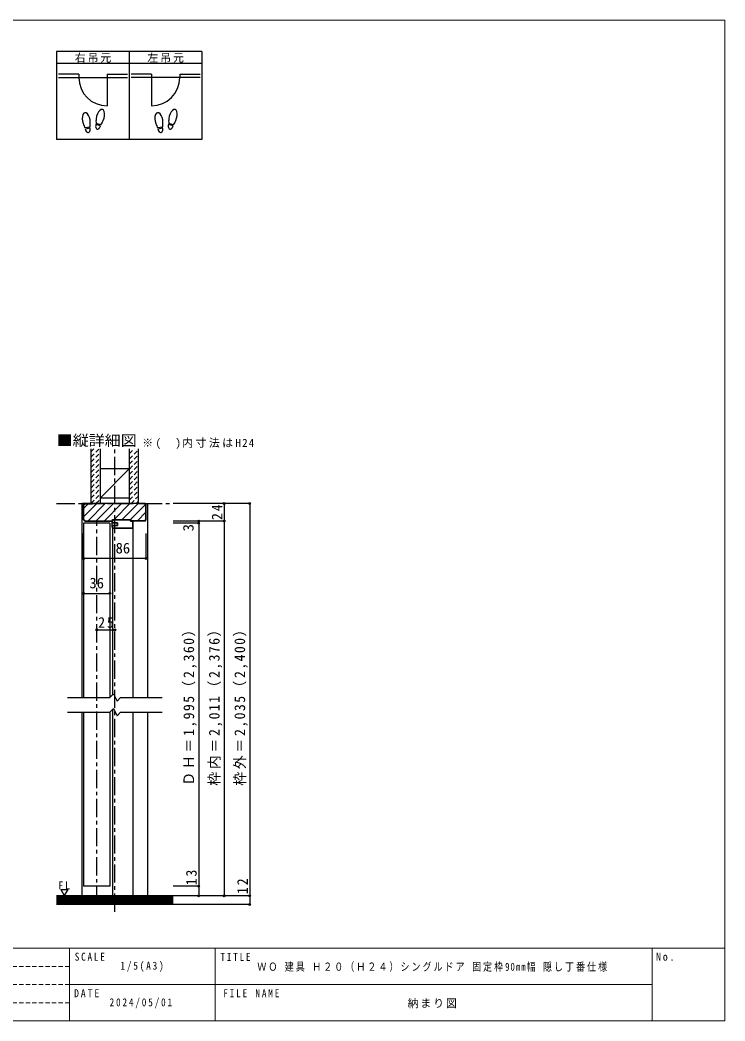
# Model space of a CAD drawing. Units: millimetres on the paper, with parts at other scales. Extents: x -197 to 198, y -138 to 137.
# Drawn here: x 4.3 to 197.8, y -138 to 137 of the extents above; entities that cross this region are included whole.
import ezdxf
from ezdxf.enums import TextEntityAlignment as Align

# ---------------------------------------------------------------- set-up
doc = ezdxf.new("R2010")
doc.units = ezdxf.units.MM
doc.header["$PDMODE"] = 32
doc.header["$PDSIZE"] = 0.5
doc.linetypes.add('CHAIN1', pattern=[8, 5, -1, 1, -1])
doc.linetypes.add('DASHED1', pattern=[1.8, 1.2, -0.6])
for name, color, linetype in [('0-1_通り芯', 4, 'CHAIN1'), ('0-2_柱', 3, 'Continuous'), ('0-3_仕上げ', 2, 'Continuous'), ('0-4_枠', 3, 'Continuous'), ('0-6_扉', 6, 'Continuous'), ('0-8_吊元', 3, 'Continuous'), ('0-9_戸当り', 7, 'Continuous'), ('0-A_文字', 7, 'Continuous'), ('0-B_寸法', 7, 'Continuous'), ('0-C_ハッチ', 4, 'DASHED1'), ('F-A_文字', 7, 'Continuous')]:
    doc.layers.add(name, color=color, linetype=linetype)
doc.layers.add('F-0_補助線', color=7, linetype='Continuous', lineweight=18)
doc.styles.add('ＭＳ ゴシック', font='')
doc.styles.get('ＭＳ ゴシック').set_extended_font_data('MS Gothic')

msp = doc.modelspace()

# ---------------------------------------------------------------- linework, layer by layer
at = {"layer": '0-1_通り芯'}
for p, q in [((30.331, -108), (30.331, 19.15)), ((14.331, 4.15), (46.331, 4.15)), ((25.331, -106), (25.331, -0.65)), ((46.331, -106), (14.331, -106))]:
    msp.add_line(p, q, dxfattribs=at)
at = {"layer": '0-2_柱'}
for p, q in [((26.331, 13.75), (34.331, 13.75)), ((26.331, 5.75), (34.331, 5.75))]:
    msp.add_line(p, q, dxfattribs=at)
at = {"layer": '0-2_柱', "color": 7}
msp.add_line((26.331, 5.75), (34.331, 13.75), dxfattribs=at)
at = {"layer": '0-3_仕上げ'}
for p, q in [((23.831, 4.15), (23.831, 19.15)), ((26.331, 4.15), (26.331, 19.15)), ((34.331, 4.15), (34.331, 19.15)), ((36.831, 4.15), (36.831, 19.15)), ((46.331, -103.6), (14.331, -103.6)), ((46.331, -106), (14.331, -106))]:
    msp.add_line(p, q, dxfattribs=at)
at = {"layer": '0-3_仕上げ', "color": 7}
for p, q in [((46.331, -103.9), (14.331, -103.9)), ((46.331, -104.2), (14.331, -104.2)), ((46.331, -104.5), (14.331, -104.5)), ((46.331, -104.8), (14.331, -104.8)), ((46.331, -105.1), (14.331, -105.1)), ((46.331, -105.4), (14.331, -105.4)), ((46.331, -105.7), (14.331, -105.7))]:
    msp.add_line(p, q, dxfattribs=at)
at = {"layer": '0-4_枠', "color": 4}
for p, q in [((21.331, -49.125), (21.331, 4.15)), ((22.031, 4.15), (21.331, 4.15)), ((38.631, 4.15), (39.331, 4.15)), ((39.331, -49.125), (39.331, 4.15)), ((21.331, -103.6), (21.331, -53.125)), ((39.331, -103.6), (39.331, -53.125))]:
    msp.add_line(p, q, dxfattribs=at)
at = {"layer": '0-4_枠'}
for p, q in [((21.731, 3.85), (22.031, 4.15)), ((21.731, -0.35), (21.731, 3.85)), ((21.831, 3.75), (22.131, 4.05)), ((21.831, -0.25), (21.831, 3.75)), ((38.631, 4.15), (22.031, 4.15)), ((22.131, 4.05), (24.131, 4.05)), ((24.131, 4.05), (24.131, 4.15)), ((36.531, 4.15), (36.531, 4.05)), ((38.531, 4.05), (36.531, 4.05)), ((38.831, 3.75), (38.531, 4.05)), ((38.931, 3.85), (38.631, 4.15)), ((38.831, -0.25), (38.831, 3.75)), ((38.931, -0.35), (38.931, 3.85)), ((22.031, -0.65), (21.731, -0.35)), ((22.131, -0.55), (21.831, -0.25)), ((22.031, -0.65), (29.631, -0.65)), ((22.131, -0.55), (29.631, -0.55)), ((34.831, -0.65), (34.831, -0.21)), ((38.531, -0.55), (34.831, -0.55)), ((38.631, -0.65), (34.831, -0.65)), ((38.531, -0.55), (38.831, -0.25)), ((38.631, -0.65), (38.931, -0.35))]:
    msp.add_line(p, q, dxfattribs=at)
msp.add_lwpolyline([(29.631, -0.65), (29.631, -0.21), (34.831, -0.21)], dxfattribs=at)
at = {"layer": '0-6_扉'}
for p, q in [((28.931, -1.25), (21.731, -1.25)), ((21.731, -1.25), (21.731, -49.125)), ((28.931, -1.25), (28.931, -49.125)), ((21.731, -53.125), (21.731, -101)), ((28.931, -53.125), (28.931, -101)), ((28.931, -101), (21.731, -101))]:
    msp.add_line(p, q, dxfattribs=at)
at = {"layer": '0-6_扉', "color": 2}
for p, q in [((17.331, -49.125), (28.911, -49.125)), ((31.911, -49.125), (43.331, -49.125)), ((17.331, -53.125), (28.911, -53.125)), ((31.911, -53.125), (43.331, -53.125))]:
    msp.add_line(p, q, dxfattribs=at)
for points in [[(28.911, -49.125), (29.911, -48.125), (30.911, -50.125), (31.911, -49.125)], [(28.911, -53.125), (29.911, -52.125), (30.911, -54.125), (31.911, -53.125)]]:
    msp.add_lwpolyline(points, dxfattribs=at)
at = {"layer": '0-8_吊元', "color": 2}
for p, q in [((20.421, 122.129), (14.856, 122.129)), ((14.856, 121.184), (33.756, 121.184)), ((20.421, 122.129), (20.421, 121.184)), ((28.191, 122.129), (33.756, 122.129)), ((28.191, 122.129), (28.191, 113.414)), ((40.371, 122.129), (34.806, 122.129)), ((53.706, 121.184), (34.806, 121.184)), ((40.371, 122.129), (40.371, 113.414)), ((48.141, 122.129), (53.706, 122.129)), ((48.141, 122.129), (48.141, 121.184))]:
    msp.add_line(p, q, dxfattribs=at)
at = {"layer": '0-8_吊元'}
for p, q in [((23.453, 107.59), (22.156, 107.361)), ((23.508, 107.28), (22.211, 107.051)), ((26.373, 107.939), (25.101, 108.28)), ((26.455, 108.244), (25.183, 108.584)), ((43.403, 107.59), (42.106, 107.361)), ((43.458, 107.28), (42.161, 107.051)), ((46.323, 107.939), (45.051, 108.28)), ((46.405, 108.244), (45.133, 108.584))]:
    msp.add_line(p, q, dxfattribs=at)
at = {"layer": '0-8_吊元', "color": 2}
for centre, start, end in [((28.191, 121.184), 180, 270), ((40.371, 121.184), 270, 0)]:
    msp.add_arc(centre, 7.77, start, end, dxfattribs=at)
at = {"layer": '0-8_吊元'}
for centre, major_axis, ratio, start_param, end_param in [((22.454, 109.465), (-0.367, 2.08), 0.5, 4.3405914, 8.2257792), ((26.342, 110.365), (0.547, 2.04), 0.5, 4.3405914, 8.2257792), ((42.404, 109.465), (-0.367, 2.08), 0.5, 4.3405914, 8.2257792), ((46.292, 110.365), (0.547, 2.04), 0.5, 4.3405914, 8.2257792), ((22.465, 109.405), (-0.444, 2.52), 0.4, 1.8506333, 2.4428768), ((22.859, 107.165), (-0.191, 1.081), 0.6, 1.5707963, 4.712389), ((22.465, 109.405), (-0.444, 2.52), 0.4, 3.8403085, 4.432552), ((25.737, 108.11), (0.284, 1.06), 0.6, 1.5707963, 4.712389), ((26.326, 110.307), (0.662, 2.472), 0.4, 1.8506333, 2.4428768), ((26.326, 110.307), (0.662, 2.472), 0.4, 3.8403085, 4.432552), ((42.415, 109.405), (-0.444, 2.52), 0.4, 1.8506333, 2.4428768), ((42.809, 107.165), (-0.191, 1.081), 0.6, 1.5707963, 4.712389), ((42.415, 109.405), (-0.444, 2.52), 0.4, 3.8403085, 4.432552), ((45.687, 108.11), (0.284, 1.06), 0.6, 1.5707963, 4.712389), ((46.276, 110.307), (0.662, 2.472), 0.4, 1.8506333, 2.4428768), ((46.276, 110.307), (0.662, 2.472), 0.4, 3.8403085, 4.432552)]:
    msp.add_ellipse(centre, major_axis=major_axis, ratio=ratio, start_param=start_param, end_param=end_param, dxfattribs=at)
at = {"layer": '0-9_戸当り'}
for p, q in [((29.631, -2.499), (29.631, -48.405)), ((31.031, -1.83), (31.031, -1.15)), ((34.631, -0.65), (35.231, -0.65)), ((35.231, -0.65), (35.231, -1.15)), ((35.231, -1.15), (35.231, -1.83)), ((35.231, -2.553), (35.231, -49.125)), ((29.631, -52.405), (29.631, -103.6)), ((35.231, -53.125), (35.231, -103.6))]:
    msp.add_line(p, q, dxfattribs=at)
for points in [[(29.631, -0.596), (29.511, -0.716), (29.511, -2.17), (29.631, -2.29)], [(31.031, -1.15), (29.631, -1.15), (29.631, -0.65), (29.631, -0.29), (34.631, -0.29), (34.631, -0.65)], [(29.631, -0.29), (29.631, -1.15), (31.031, -1.15), (31.031, -1.83), (29.631, -1.83), (29.631, -2.45), (29.631, -2.46), (29.632, -2.47), (29.633, -2.479), (29.634, -2.489), (29.637, -2.499), (29.639, -2.508), (29.642, -2.517), (29.646, -2.527), (29.65, -2.536), (29.654, -2.544), (29.659, -2.553), (29.664, -2.561), (29.67, -2.569), (29.676, -2.577), (29.682, -2.584), (29.689, -2.591), (29.696, -2.598), (29.704, -2.605), (29.711, -2.611), (29.719, -2.616), (29.728, -2.622), (29.736, -2.626), (29.745, -2.631), (29.754, -2.635), (29.763, -2.638), (29.773, -2.641), (29.782, -2.644), (29.792, -2.646), (29.801, -2.648), (29.811, -2.649), (29.821, -2.65), (29.831, -2.65), (35.031, -2.65), (35.041, -2.65)], [(35.041, -2.65), (35.05, -2.649), (35.06, -2.648), (35.07, -2.646), (35.079, -2.644), (35.089, -2.641), (35.098, -2.638), (35.107, -2.635), (35.116, -2.631), (35.125, -2.626), (35.134, -2.622), (35.142, -2.616), (35.15, -2.611), (35.158, -2.605), (35.165, -2.598), (35.172, -2.591), (35.179, -2.584), (35.185, -2.577), (35.191, -2.569), (35.197, -2.561), (35.202, -2.553), (35.207, -2.544), (35.212, -2.536), (35.215, -2.527), (35.219, -2.517), (35.222, -2.508), (35.225, -2.499), (35.227, -2.489), (35.229, -2.479), (35.23, -2.47), (35.23, -2.46), (35.231, -2.45), (35.231, -0.65), (34.631, -0.65), (34.631, -0.29), (29.631, -0.29)], [(29.631, -1.83), (31.031, -1.83), (31.031, -1.15), (29.631, -1.15)], [(29.782, -2.644), (29.773, -2.641), (29.763, -2.638), (29.754, -2.635), (29.745, -2.631), (29.736, -2.626), (29.728, -2.622), (29.719, -2.616), (29.711, -2.611), (29.704, -2.605), (29.696, -2.598), (29.689, -2.591), (29.682, -2.584), (29.676, -2.577), (29.67, -2.569), (29.664, -2.561), (29.659, -2.553), (29.654, -2.544), (29.65, -2.536), (29.646, -2.527), (29.642, -2.517), (29.639, -2.508), (29.637, -2.499), (29.634, -2.489), (29.633, -2.479), (29.632, -2.47), (29.631, -2.46), (29.631, -2.45), (29.631, -1.83), (31.031, -1.83)], [(35.231, -1.83), (35.231, -2.45), (35.23, -2.46), (35.23, -2.47), (35.229, -2.479), (35.227, -2.489), (35.225, -2.499), (35.222, -2.508), (35.219, -2.517), (35.215, -2.527), (35.212, -2.536), (35.207, -2.544), (35.202, -2.553), (35.197, -2.561), (35.191, -2.569), (35.185, -2.577), (35.179, -2.584), (35.172, -2.591), (35.165, -2.598), (35.158, -2.605), (35.15, -2.611), (35.142, -2.616), (35.134, -2.622), (35.125, -2.626), (35.116, -2.631), (35.107, -2.635), (35.098, -2.638), (35.089, -2.641), (35.079, -2.644), (35.07, -2.646), (35.06, -2.648), (35.05, -2.649), (35.041, -2.65), (35.031, -2.65), (29.831, -2.65), (29.821, -2.65), (29.811, -2.649), (29.801, -2.648), (29.792, -2.646), (29.782, -2.644)], [(34.631, -0.29), (34.631, -0.65), (35.231, -0.65)]]:
    msp.add_lwpolyline(points, dxfattribs=at)
at = {"layer": '0-A_文字', "color": 3}
for p, q in [((14.331, 128.333), (14.331, 104.183)), ((54.231, 128.333), (14.331, 128.333)), ((34.281, 128.333), (34.281, 104.183)), ((54.231, 128.333), (54.231, 104.183)), ((14.331, 125.183), (54.231, 125.183)), ((54.231, 104.183), (14.331, 104.183))]:
    msp.add_line(p, q, dxfattribs=at)
at = {"layer": '0-A_文字'}
msp.add_line((15.444, -101.837), (16.444, -103.569), dxfattribs=at)
msp.add_lwpolyline([(15.444, -101.837), (17.444, -101.837), (16.444, -103.569)], dxfattribs=at)
at = {"layer": '0-B_寸法', "color": 4}
for p, q in [((60.331, 4.15), (46.331, 4.15)), ((67.331, 4.15), (67.331, -103.6)), ((53.331, -0.65), (46.331, -0.65)), ((60.331, -0.65), (46.331, -0.65)), ((53.331, -1.25), (46.331, -1.25)), ((53.331, -0.65), (53.331, -1.25)), ((60.331, -0.65), (53.331, -0.65)), ((53.331, -1.25), (53.331, -101)), ((60.331, -0.65), (60.331, -103.6)), ((21.731, -10.934), (21.731, -4.03)), ((38.931, -10.934), (38.931, -4.03)), ((38.931, -10.934), (21.731, -10.934)), ((21.731, -20.526), (28.931, -20.526)), ((25.331, -30.526), (30.331, -30.526)), ((53.331, -101), (46.331, -101)), ((53.331, -101), (53.331, -103.6)), ((60.331, -103.6), (46.331, -103.6)), ((53.331, -103.6), (46.331, -103.6)), ((67.331, -103.6), (60.331, -103.6)), ((67.331, -103.6), (67.331, -106)), ((67.331, -106), (46.331, -106))]:
    msp.add_line(p, q, dxfattribs=at)
msp.add_lwpolyline([(67.331, 4.15), (60.331, 4.15), (60.331, -0.65)], dxfattribs=at)
at = {"layer": '0-B_寸法'}
for p in [(60.331, 4.15), (67.331, 4.15), (53.331, -0.65), (53.331, -1.25), (60.331, -0.65), (60.331, -0.65), (21.731, -10.934), (38.931, -10.934), (21.731, -20.526), (28.931, -20.526), (25.331, -30.526), (30.331, -30.526), (53.331, -101), (53.331, -103.6), (60.331, -103.6), (67.331, -103.6), (67.331, -106)]:
    msp.add_point(p, dxfattribs=at)
at = {"layer": '0-C_ハッチ'}
for p, q in [((23.831, 16.999), (25.981, 19.15)), ((23.831, 18.414), (24.567, 19.15)), ((23.831, 15.585), (26.331, 18.085)), ((23.831, 14.171), (26.331, 16.671)), ((34.331, 17.872), (35.609, 19.15)), ((34.331, 16.458), (36.831, 18.958)), ((34.331, 15.044), (36.831, 17.544)), ((23.831, 12.757), (26.331, 15.257)), ((23.831, 11.343), (26.331, 13.843)), ((34.331, 13.629), (36.831, 16.129)), ((34.331, 12.215), (36.831, 14.715)), ((23.831, 9.928), (26.331, 12.428)), ((23.831, 8.514), (26.331, 11.014)), ((34.331, 10.801), (36.831, 13.301)), ((34.331, 9.387), (36.831, 11.887)), ((23.831, 7.1), (26.331, 9.6)), ((34.331, 7.972), (36.831, 10.472)), ((34.331, 6.558), (36.831, 9.058)), ((23.831, 5.686), (26.331, 8.186)), ((23.831, 4.271), (26.331, 6.771)), ((34.331, 5.144), (36.831, 7.644)), ((34.751, 4.15), (36.831, 6.23)), ((25.123, 4.15), (26.331, 5.357)), ((36.165, 4.15), (36.831, 4.816))]:
    msp.add_line(p, q, dxfattribs=at)
at = {"layer": '0-C_ハッチ', "linetype": 'Continuous'}
for p, q in [((21.831, 0.589), (25.392, 4.15)), ((21.831, 2.852), (23.029, 4.05)), ((22.955, -0.55), (27.655, 4.15)), ((25.217, -0.55), (29.917, 4.15)), ((27.48, -0.55), (32.18, 4.15)), ((30.083, -0.21), (34.443, 4.15)), ((32.346, -0.21), (36.606, 4.05)), ((34.608, -0.21), (38.699, 3.881)), ((36.531, -0.55), (38.831, 1.75))]:
    msp.add_line(p, q, dxfattribs=at)
at = {"layer": 'F-0_補助線', "color": 3}
msp.add_line((-197.169, -118), (197.831, -118), dxfattribs=at)
at = {"layer": 'F-0_補助線', "color": 2, "linetype": 'DASHED1'}
for p, q in [((17.831, -123), (-57.169, -123)), ((17.831, -128), (-57.169, -128)), ((17.831, -133), (-57.169, -133))]:
    msp.add_line(p, q, dxfattribs=at)
at = {"layer": 'F-0_補助線', "color": 3}
msp.add_lwpolyline([(-197.169, 137), (197.831, 137), (197.831, -138), (-197.169, -138)], close=True, dxfattribs=at)
at = {"layer": 'F-0_補助線', "color": 2}
for points in [[(17.831, -118), (57.831, -118), (57.831, -128), (17.831, -128)], [(57.831, -118), (177.831, -118), (177.831, -128), (57.831, -128)], [(177.831, -118), (197.831, -118), (197.831, -138), (177.831, -138)], [(17.831, -128), (57.831, -128), (57.831, -138), (17.831, -138)]]:
    msp.add_lwpolyline(points, close=True, dxfattribs=at)

# ---------------------------------------------------------------- texts
at = {"layer": '0-A_文字', "style": 'ＭＳ ゴシック', "width": 1.1}
msp.add_text('■縦詳細図', height=2.933, dxfattribs=at).set_placement((14.331, 19.15), align=Align.BOTTOM_LEFT)
at = {"layer": '0-A_文字', "char_height": 2.199, "attachment_point": 7, "style": 'ＭＳ ゴシック'}
for s, insert in [('\\T1.17;右吊元', (19.306, 125.258)), ('\\T1.17;左吊元', (39.256, 125.258)), ('\\T1.22;※(\u3000)内寸法はH24', (37.831, 19.15)), ('\\T1.36;\\W0.9;FL', (14.819, -101.837))]:
    msp.add_mtext(s, dxfattribs=dict(at, insert=insert))
at = {"layer": '0-B_寸法', "style": 'ＭＳ ゴシック'}
msp.add_text('3', height=2.933, rotation=90, dxfattribs=at).set_placement((52.831, -3.489), align=Align.BOTTOM_LEFT)
for s, p in [('86', (30.526, -10.434)), ('36', (23.331, -20.026))]:
    msp.add_text(s, height=2.933, dxfattribs=at).set_placement(p, align=Align.BOTTOM_LEFT)
at = {"layer": '0-B_寸法', "char_height": 2.933, "attachment_point": 7, "rotation": 90, "style": 'ＭＳ ゴシック'}
for s, insert in [('\\T1.27;\\W0.95;24', (59.831, -0.375)), ('\\T1.2;\\W0.95;ＤＨ＝1,995（2,360）', (52.831, -73.375)), ('\\T1.2;\\W0.95;枠内＝2,011（2,376）', (59.831, -73.375)), ('\\T1.2;\\W0.95;枠外＝2,035（2,400）', (66.831, -73.375)), ('\\T1.27;\\W0.95;13', (52.831, -100.73)), ('\\T1.27;\\W0.95;12', (66.831, -103.136))]:
    msp.add_mtext(s, dxfattribs=dict(at, insert=insert))
at = {"layer": '0-B_寸法', "insert": (25.732, -30.026), "char_height": 2.933, "attachment_point": 7, "style": 'ＭＳ ゴシック'}
msp.add_mtext('\\T1.27;\\W0.95;25', dxfattribs=at)
at = {"layer": 'F-A_文字', "char_height": 2.199, "attachment_point": 7, "style": 'ＭＳ ゴシック'}
for s, insert in [('\\T1.38;\\W0.85;SCALE', (19.3, -121.478)), ('\\T1.38;\\W0.85;TITLE', (59.3, -121.478)), ('\\T1.38;\\W0.9;No.', (178.912, -121.478)), ('\\T1.39;\\W0.85;1/5(A3)', (31.843, -124.5)), ('\\T1.23;\\W0.8;ＷＯ\\~建具\\~Ｈ２０（Ｈ２４）シングルドア\\~固定枠90mm幅\\~隠し丁番仕様', (69.443, -124.5)), ('\\T1.38;\\W0.9;DATE', (19.106, -131.478)), ('\\T1.39;\\W0.85;2024/05/01', (28.87, -134.5)), ('\\T1.39;\\W0.85;FILE\\~NAME', (60.075, -131.478)), ('\\T1.17;納まり図', (110.693, -134.5))]:
    msp.add_mtext(s, dxfattribs=dict(at, insert=insert))

doc.saveas('drawing.dxf')
